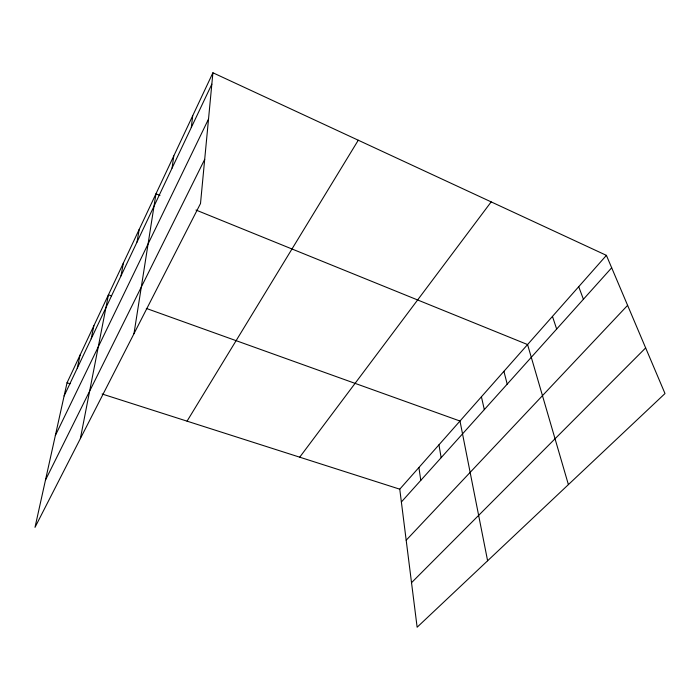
<?xml version="1.0" encoding="UTF-8"?>
<svg xmlns="http://www.w3.org/2000/svg" width="700" height="700" viewBox="0 0 700 700"><rect width="100%" height="100%" fill="white"/><g stroke="black" fill="none" stroke-linecap="round" stroke-linejoin="round"><path stroke-width="1.05" d="M212.914 72.774L200.506 203.525L35 527.354L67.034 382.786L212.914 72.774L606.41 255.36L665 393.54L417.13 627.226L399.761 489.177L606.41 255.36M191.301 127.496L192.71 115.692M172.069 168.096L173.766 155.951M133.98 333.69L155.96 193.795L159.959 195.423M137.025 242.069L139.195 229.434M121.013 275.852L123.375 263.051M80.36 438.611L108.43 294.814L111.501 295.916M91.192 338.8L93.87 325.754M77.28 368.156L80.089 355.031M64.111 395.955L211.829 84.175M55.335 435.575L208.521 119.061M45.474 480.086L204.697 159.364M187.049 421.164L358.269 140.219M299.714 457.188L491.173 201.889M401.371 501.988L611.678 267.785M406.184 540.225L627.611 305.349M411.521 582.689L645.654 347.909M67.034 382.786L70.131 383.775M102.112 393.995L399.761 489.177M146.3 308.411L459.988 421.033L487.611 560.779M195.982 210.035L527.572 344.566L568.4 484.61M578.716 286.703L583.415 299.267M552.466 316.4L556.657 329.061M503.912 371.332L507.202 384.134M481.416 396.786L484.312 409.623M438.953 444.832L441.149 457.686M418.898 467.521L420.787 480.358"/></g></svg>
